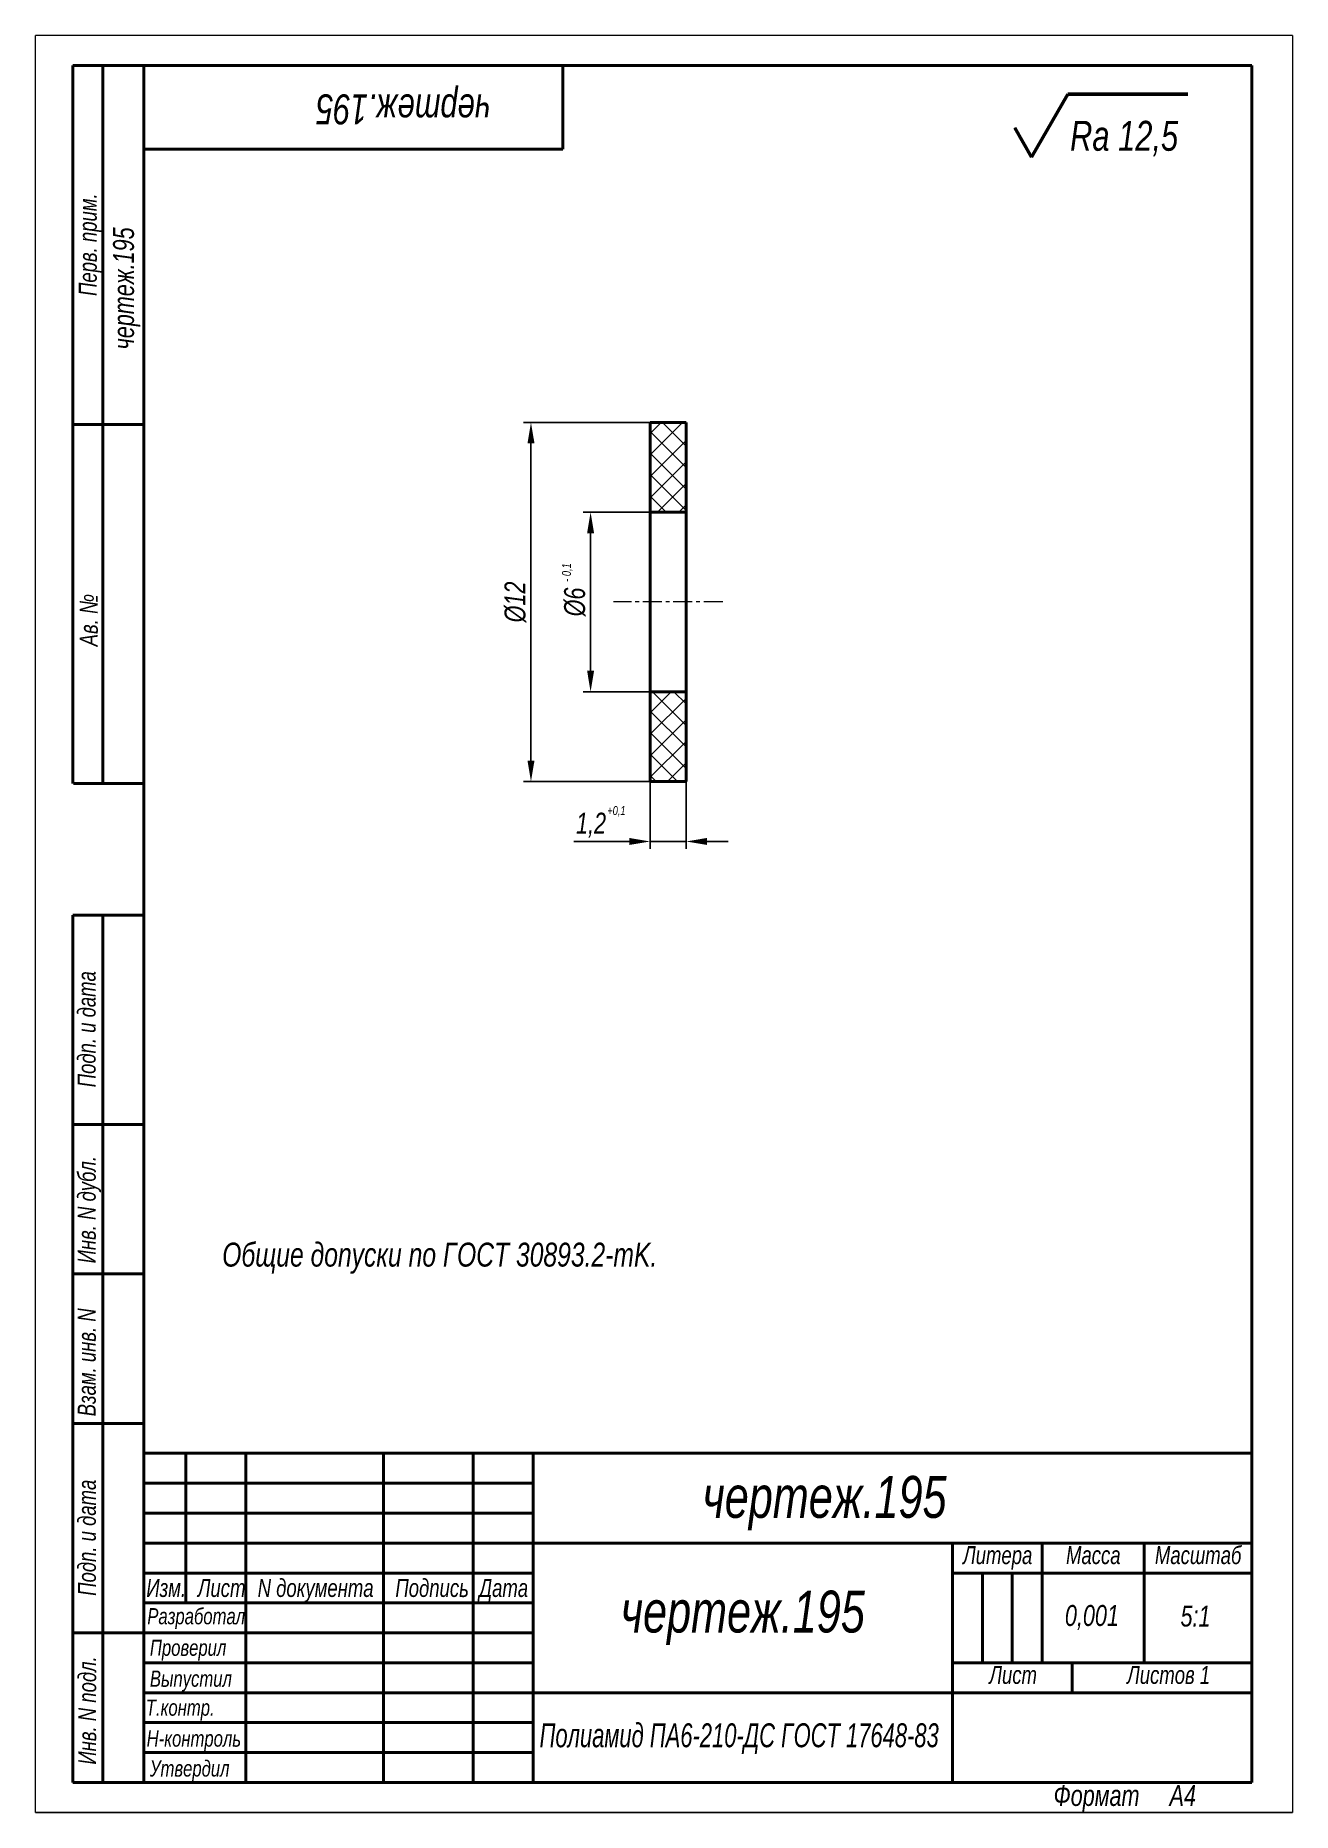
# Model space of a CAD drawing. Header units: millimetres. Extents: x 17919 to 18129, y -1854 to -1557.
import ezdxf

# ---------------------------------------------------------------- set-up
doc = ezdxf.new("R2010")
doc.units = ezdxf.units.MM
doc.linetypes.add('LT_03', pattern=[20.32, 12.7, -2.54, 2.54, -2.54])
for name, color, linetype, lineweight in [('Layer_01', 3, 'Continuous', 13), ('Layer_07', 3, 'Continuous', 13), ('Layer_08', 1, 'Continuous', 15), ('Layer_10', 1, 'LT_03', 15), ('Layer_13', 1, 'Continuous', 13), ('Layer_15', 7, 'Continuous', 40), ('Layer_18', 7, 'Continuous', 18), ('Layer_19', 7, 'Continuous', 50), ('Layer_28', 255, 'Continuous', 40)]:
    doc.layers.add(name, color=color, linetype=linetype, lineweight=lineweight)
doc.styles.add('Style_01', font='ARIALNI.TTF', dxfattribs={"width": 0.9, "height": 3.5})
doc.dimstyles.new('DimStyle_05', dxfattribs={"dimtxt": 3.5, "dimasz": 3.5, "dimexe": 1.25, "dimexo": 0, "dimtad": 1, "dimdec": 1, "dimlfac": 0.2, "dimtxsty": 'Style_01', "dimcen": 0, "dimazin": 3, "dimtfac": 1, "dimtdec": 1, "dimtmove": 0, "dimatfit": 3})
doc.dimstyles.new('DimStyle_13', dxfattribs={"dimtxt": 3.5, "dimasz": 3.5, "dimexe": 1.25, "dimexo": 0, "dimtad": 1, "dimdec": 1, "dimlfac": 0.2, "dimtxsty": 'Style_01', "dimcen": 0, "dimazin": 3, "dimtfac": 1, "dimtdec": 1, "dimtmove": 0, "dimatfit": 3})

# ---------------------------------------------------------------- blocks, each defined once
blk = doc.blocks.new('Block_21')
at = {"linetype": 'Continuous', "lineweight": 15}
for p, q in [((16519.22, -3260.03), (16519.22, -2963.03)), ((16729.22, -2963.03), (16519.22, -2963.03)), ((16729.22, -2963.03), (16729.22, -3260.03)), ((16729.22, -3260.03), (16519.22, -3260.03)), ((16729.22, -3260.03), (16519.22, -3260.03)), ((16519.22, -3260.03), (16729.22, -3260.03)), ((16519.22, -3260.03), (16729.22, -3260.03)), ((16729.22, -3260.03), (16519.22, -3260.03))]:
    blk.add_line(p, q, dxfattribs=at)
at = {"layer": 'Layer_28', "linetype": 'Continuous'}
for p, q in [((16525.44, -2968.03), (16537.44, -2968.03)), ((16525.44, -3088.03), (16525.44, -2968.03)), ((16530.44, -3088.03), (16530.44, -2968.03)), ((16722.44, -2968.03), (16537.32, -2968.03)), ((16537.32, -3199.99), (16537.32, -2968.03)), ((16537.44, -2968.03), (16722.44, -2968.03)), ((16607.32, -2968.03), (16607.32, -2982.03)), ((16722.44, -2968.03), (16722.44, -3255.03)), ((16537.32, -2982.03), (16607.32, -2982.03)), ((16525.56, -3028.03), (16537.44, -3028.03)), ((16525.56, -3088.03), (16537.44, -3088.03)), ((16525.44, -3255.03), (16525.44, -3110.03)), ((16525.44, -3110.03), (16537.32, -3110.03)), ((16530.44, -3255.03), (16530.44, -3110.03)), ((16525.44, -3145.03), (16537.32, -3145.03)), ((16525.44, -3170.03), (16537.32, -3170.03)), ((16525.44, -3195.03), (16537.32, -3195.03)), ((16537.32, -3205), (16602.36, -3205)), ((16537.32, -3210), (16602.36, -3210)), ((16537.32, -3215), (16602.36, -3215)), ((16677.41, -3220.01), (16677.41, -3235.02)), ((16682.41, -3220.01), (16682.41, -3235.02)), ((16525.44, -3230.03), (16537.44, -3230.03)), ((16537.32, -3230.01), (16602.36, -3230.01)), ((16537.32, -3235.02), (16602.36, -3235.02)), ((16537.32, -3240.02), (16602.36, -3240.02)), ((16537.32, -3245.02), (16602.36, -3245.02)), ((16537.32, -3250.03), (16602.36, -3250.03)), ((16525.44, -3255.03), (16537.44, -3255.03)), ((16722.44, -3255.03), (16537.44, -3255.03))]:
    blk.add_line(p, q, dxfattribs=at)
for points in [[(16722.44, -3199.99), (16537.32, -3199.99), (16537.32, -3255.03)], [(16544.32, -3199.99), (16544.32, -3225.01)], [(16554.33, -3199.99), (16554.33, -3255.03)], [(16577.34, -3199.99), (16577.34, -3255.03)], [(16592.35, -3199.99), (16592.35, -3255.03)], [(16602.36, -3199.99), (16602.36, -3255.03)], [(16722.44, -3215), (16602.36, -3215)], [(16722.44, -3215), (16602.36, -3215)], [(16672.41, -3215), (16672.41, -3255.03)], [(16687.42, -3215), (16687.42, -3235.02)], [(16704.43, -3215), (16704.43, -3235.02)], [(16704.43, -3215), (16704.43, -3235.02)], [(16537.32, -3220.01), (16602.36, -3220.01)], [(16672.41, -3220.01), (16722.44, -3220.01)], [(16537.32, -3225.01), (16602.36, -3225.01)], [(16672.41, -3235.02), (16722.44, -3235.02)], [(16692.42, -3235.02), (16692.42, -3240.02)], [(16602.36, -3240.02), (16722.44, -3240.02)]]:
    blk.add_lwpolyline(points, dxfattribs=at)
at = {"layer": 'Layer_01', "linetype": 'Continuous', "lineweight": 25, "style": 'Style_01', "width": 0.9}
blk.add_text('Перв. прим.', height=3, rotation=90, dxfattribs=at).set_placement((16529.44, -3006.56))
at = {"layer": 'Layer_01', "linetype": 'Continuous', "style": 'Style_01', "width": 0.9}
blk.add_text('Т.контр.', height=2.7, dxfattribs=at).set_placement((16537.63, -3243.86))
at = {"layer": 'Layer_07', "linetype": 'Continuous', "style": 'Style_01', "width": 0.9}
for s, p in [('Ав. №', (16529.6, -3065.12)), ('Подп. и дата', (16529.25, -3138.82)), ('Инв. N дубл.', (16529.26, -3168.25)), ('Взам. инв. N', (16529.27, -3193.82)), ('Подп. и дата', (16529.29, -3223.82)), ('Инв. N подл.', (16529.34, -3252.03))]:
    blk.add_text(s, height=3, rotation=90, dxfattribs=at).set_placement(p)
for s, height, p in [('Литера', 3, (16674.18, -3218.52)), ('Масса', 3, (16691.39, -3218.52)), ('Масштаб', 3, (16706.24, -3218.52)), ('Изм.', 3, (16537.73, -3224.01)), ('Лист', 3, (16546.32, -3224.01)), ('N документа', 2.9999, (16556.33, -3224.01)), ('Подпись', 3, (16579.34, -3224.01)), ('Дата', 3, (16593.32, -3224.01)), ('Разработал', 2.7, (16537.89, -3228.58)), ('Проверил', 2.7, (16538.32, -3233.85)), ('Выпустил', 2.7, (16538.32, -3239.02)), ('Лист ', 3, (16678.57, -3238.54)), ('Листов 1', 3, (16701.59, -3238.54)), ('Н-контроль', 2.7, (16537.78, -3249.03)), ('Утвердил', 2.7, (16538.32, -3254.03))]:
    blk.add_text(s, height=height, dxfattribs=at).set_placement(p)
at = {"layer": 'Layer_07', "style": 'Style_01', "width": 0.9}
for s, p in [('Формат     А', (16689.3, -3258.94)), ('4', (16711.1, -3258.94))]:
    blk.add_text(s, height=3.5, dxfattribs=at).set_placement(p)
blk = doc.blocks.new('*D199')
at = {"layer": 'Defpoints', "color": 0, "ltscale": 0.5, "transparency": 16777216}
for p in [(18021.85, -1681.95), (18027.85, -1681.95), (18027.85, -1691.98)]:
    blk.add_point(p, dxfattribs=at)
at = {"layer": 'Layer_08', "color": 0, "lineweight": -2, "ltscale": 0.5, "transparency": 16777216}
for p, q in [((18021.85, -1681.95), (18021.85, -1693.23)), ((18027.85, -1681.95), (18027.85, -1693.23)), ((18018.35, -1691.98), (18009.09, -1691.98)), ((18027.85, -1691.98), (18021.85, -1691.98)), ((18031.35, -1691.98), (18034.85, -1691.98))]:
    blk.add_line(p, q, dxfattribs=at)
at = {"layer": 'Layer_08', "color": 0, "ltscale": 0.5, "transparency": 16777216}
for points in [[(18018.35, -1691.39), (18018.35, -1692.56), (18021.85, -1691.98)], [(18031.35, -1691.39), (18031.35, -1692.56), (18027.85, -1691.98)]]:
    blk.add_solid(points, dxfattribs=at)
at = {"layer": 'Layer_08', "color": 0, "ltscale": 0.5, "transparency": 16777216, "insert": (18011.97, -1689.24), "char_height": 3.5, "attachment_point": 5, "style": 'Style_01'}
blk.add_mtext('\\A1;1,2', dxfattribs=at)
blk = doc.blocks.new('*D200')
at = {"layer": 'Defpoints', "color": 0, "ltscale": 0.5, "transparency": 16777216}
for p in [(18024.85, -1621.95), (18001.93, -1681.95), (18024.85, -1681.95)]:
    blk.add_point(p, dxfattribs=at)
at = {"layer": 'Layer_08', "color": 0, "lineweight": -2, "ltscale": 0.5, "transparency": 16777216}
for p, q in [((18024.85, -1621.95), (18000.68, -1621.95)), ((18001.93, -1625.45), (18001.93, -1678.45)), ((18024.85, -1681.95), (18000.68, -1681.95))]:
    blk.add_line(p, q, dxfattribs=at)
at = {"layer": 'Layer_08', "color": 0, "ltscale": 0.5, "transparency": 16777216}
for points in [[(18001.35, -1625.45), (18002.52, -1625.45), (18001.93, -1621.95)], [(18001.35, -1678.45), (18002.52, -1678.45), (18001.93, -1681.95)]]:
    blk.add_solid(points, dxfattribs=at)
at = {"layer": 'Layer_08', "color": 0, "ltscale": 0.5, "transparency": 16777216, "insert": (17999.32, -1651.95), "char_height": 3.5, "attachment_point": 5, "rotation": 90, "style": 'Style_01'}
blk.add_mtext('%%C12', dxfattribs=at)
blk = doc.blocks.new('*D201')
at = {"layer": 'Defpoints', "color": 0, "ltscale": 0.5, "transparency": 16777216}
for p in [(18021.85, -1636.95), (18011.89, -1666.95), (18021.85, -1666.95)]:
    blk.add_point(p, dxfattribs=at)
at = {"layer": 'Layer_08', "color": 0, "lineweight": -2, "ltscale": 0.5, "transparency": 16777216}
for p, q in [((18021.85, -1636.95), (18010.64, -1636.95)), ((18011.89, -1640.45), (18011.89, -1663.45)), ((18021.85, -1666.95), (18010.64, -1666.95))]:
    blk.add_line(p, q, dxfattribs=at)
at = {"layer": 'Layer_08', "color": 0, "ltscale": 0.5, "transparency": 16777216}
for points in [[(18011.31, -1640.45), (18012.48, -1640.45), (18011.89, -1636.95)], [(18011.31, -1663.45), (18012.48, -1663.45), (18011.89, -1666.95)]]:
    blk.add_solid(points, dxfattribs=at)
at = {"layer": 'Layer_08', "color": 0, "ltscale": 0.5, "transparency": 16777216, "insert": (18009.28, -1651.95), "char_height": 3.5, "attachment_point": 5, "rotation": 90, "style": 'Style_01'}
blk.add_mtext('%%C6', dxfattribs=at)

msp = doc.modelspace()

# ---------------------------------------------------------------- hatches: boundary and pattern name
at = {"layer": 'Layer_18', "ltscale": 0.5}
h = msp.add_hatch(dxfattribs=at)
h.set_pattern_fill('ANSI37', color=256, scale=0.8)
h.set_pattern_definition([(45, (39.9305, 0), (-1.79605122, 1.79605122), []), (135, (39.9305, 0), (-1.79605122, -1.79605122), [])])
h.paths.add_polyline_path([(18021.85, -1636.95), (18027.85, -1636.95), (18027.85, -1621.95), (18021.85, -1621.95)])
h.paths.add_polyline_path([(18027.85, -1666.95), (18021.85, -1666.95), (18021.85, -1681.95), (18027.85, -1681.95)])

# ---------------------------------------------------------------- linework, layer by layer
at = {"layer": 'Layer_01', "lineweight": 13, "ltscale": 0.303109}
msp.add_line((18085.58, -1577.59), (18091.64, -1567.09), dxfattribs=at)
msp.add_line((18085.58, -1577.59), (18091.64, -1567.09), dxfattribs=at)
msp.add_line((18085.58, -1577.59), (18091.64, -1567.09), dxfattribs=at)
at = {"layer": 'Layer_01', "lineweight": 13, "ltscale": 0.141451}
msp.add_line((18085.58, -1577.59), (18082.75, -1572.69), dxfattribs=at)
msp.add_line((18085.58, -1577.59), (18082.75, -1572.69), dxfattribs=at)
msp.add_line((18085.58, -1577.59), (18082.75, -1572.69), dxfattribs=at)
at = {"layer": 'Layer_10', "ltscale": 0.25}
msp.add_line((18033.97, -1651.95), (18015.72, -1651.95), dxfattribs=at)
at = {"layer": 'Layer_15', "linetype": 'Continuous'}
for p, q in [((18027.85, -1621.95), (18021.85, -1621.95)), ((18021.85, -1651.95), (18021.85, -1621.95)), ((18027.85, -1651.95), (18027.85, -1621.95)), ((18027.85, -1636.95), (18021.85, -1636.95)), ((18021.85, -1681.95), (18021.85, -1651.95)), ((18027.85, -1681.95), (18027.85, -1651.95)), ((18027.85, -1666.95), (18021.85, -1666.95)), ((18021.85, -1681.95), (18027.85, -1681.95))]:
    msp.add_line(p, q, dxfattribs=at)
at = {"layer": 'Layer_19', "lineweight": 50}
for p, q in [((18085.58, -1577.59), (18091.64, -1567.09)), ((18091.64, -1567.09), (18111.7, -1567.09)), ((18085.58, -1577.59), (18082.75, -1572.69))]:
    msp.add_line(p, q, dxfattribs=at)

# ---------------------------------------------------------------- block references
at = {"layer": 'Layer_08'}
msp.add_blockref('Block_21', (1399.94, 1405.76), dxfattribs=at)

# ---------------------------------------------------------------- texts
at = {"layer": 'Layer_01', "style": 'Style_01', "width": 0.9}
msp.add_text('Rа 12,5', height=5, dxfattribs=at).set_placement((18092.01, -1576.53))
at = {"layer": 'Layer_01', "insert": (17950.34, -1764.24), "char_height": 4, "attachment_point": 7, "style": 'Style_01'}
msp.add_mtext_dynamic_manual_height_columns('Общие допуски по ГОСТ 30893.2-mK.', width=174.6214, gutter_width=70, heights=[66.33], dxfattribs=at)
at = {"layer": 'Layer_07', "linetype": 'Continuous', "style": 'Style_01', "width": 0.9}
for height, rotation, p in [(5, 180, (17995.21, -1567.11)), (3.5, 90, (17935.6, -1609.73))]:
    msp.add_text('чертеж.195', height=height, rotation=rotation, dxfattribs=at).set_placement(p)
for s, height, p in [('чертеж.195', 7, (18030.58, -1805.03)), ('0,001', 3.5, (18091.14, -1823.1)), ('5:1', 3.5, (18110.45, -1823.19))]:
    msp.add_text(s, height=height, dxfattribs=at).set_placement(p)
at = {"layer": 'Layer_07', "style": 'Style_01', "width": 0.8}
msp.add_text('Полиамид ПА6-210-ДС ГОСТ 17648-83', height=4, dxfattribs=at).set_placement((18003.37, -1843.37))
at = {"layer": 'Layer_07', "linetype": 'Continuous', "insert": (18037.32, -1821.75), "char_height": 7, "width": 70.0467, "attachment_point": 5, "style": 'Style_01'}
msp.add_mtext('чертеж.195', dxfattribs=at)
at = {"layer": 'Layer_13', "style": 'Style_01', "width": 0.9}
msp.add_text('- 0,1', height=1.5, rotation=90, dxfattribs=at).set_placement((18008.61, -1648.57))
msp.add_text('+0,1', height=1.5, dxfattribs=at).set_placement((18014.68, -1687.56))

# ---------------------------------------------------------------- dimensions: what is measured, and where the dimension line sits
at = {"layer": 'Layer_08', "ltscale": 0.5}
dim = msp.add_linear_dim(base=(18001.93, -1681.95), p1=(18024.85, -1621.95), p2=(18024.85, -1681.95), angle=90, text='%%C<>', dimstyle='DimStyle_05', dxfattribs=at)
dim.commit()
dim.dimension.update_dxf_attribs({"geometry": '*D200', "text_midpoint": (18001.93, -1651.95), "dimtype": 160})
dim = msp.add_linear_dim(base=(18011.89, -1666.95), p1=(18021.85, -1636.95), p2=(18021.85, -1666.95), angle=90, text='%%C<>', dimstyle='DimStyle_05', dxfattribs=at)
dim.commit()
dim.dimension.update_dxf_attribs({"geometry": '*D201', "text_midpoint": (18009.28, -1651.95)})
dim = msp.add_linear_dim(base=(18027.85, -1691.98), p1=(18021.85, -1681.95), p2=(18027.85, -1681.95), dimstyle='DimStyle_13', dxfattribs=at)
dim.commit()
dim.dimension.update_dxf_attribs({"geometry": '*D199', "text_midpoint": (18011.97, -1691.98), "dimtype": 160})

doc.saveas('drawing.dxf')
